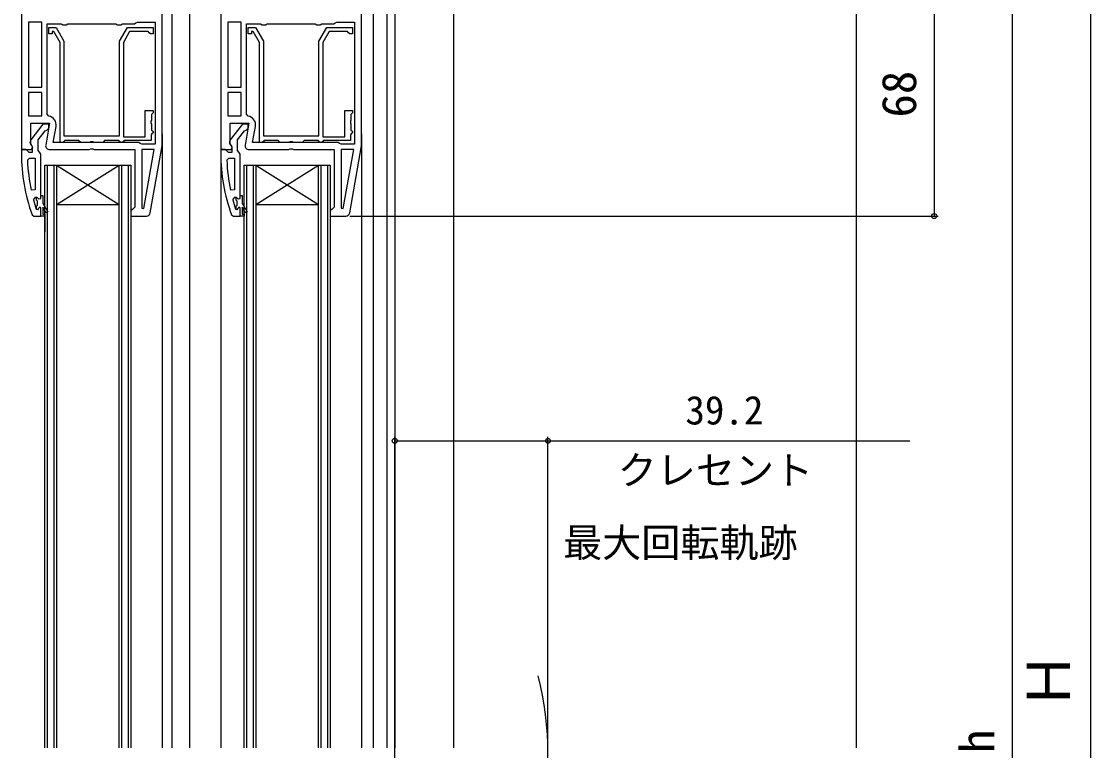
# Model space of a CAD drawing. Units: millimetres, scale not verified. Extents: x -525 to 525, y -783 to 779.
# Drawn here: x -367.6 to -94, y 151 to 337.5 of the extents above; entities that cross this region are included whole.
import ezdxf
from ezdxf.enums import TextEntityAlignment as Align

# ---------------------------------------------------------------- set-up
doc = ezdxf.new("R2010")
doc.units = ezdxf.units.MM
doc.header["$LTSCALE"] = 4
for name, color, linetype in [('0-2_YKK_11', 7, 'Continuous'), ('0-4_YKK_12', 2, 'Continuous'), ('0-7_YKK_D', 6, 'Continuous'), ('0-9_YSS_K', 3, 'Continuous')]:
    doc.layers.add(name, color=color, linetype=linetype)
doc.styles.add('ＭＳ ゴシック', font='')
doc.styles.get('ＭＳ ゴシック').set_extended_font_data('MS Gothic')

msp = doc.modelspace()

# ---------------------------------------------------------------- linework, layer by layer
at = {"layer": '0-2_YKK_11'}
for points in [[(-367.55, 362.671), (-367.55, 304.671), (-364.927, 304.671), (-364.608, 305.247), (-365.15, 306.115), (-365.15, 311.471), (-360.343, 311.471), (-361.335, 305.845)], [(-334.578, 288.498), (-331.55, 305.671), (-331.55, 362.671)], [(-316.55, 362.671), (-316.55, 304.671), (-313.927, 304.671), (-313.608, 305.247), (-314.15, 306.115), (-314.15, 311.471), (-309.343, 311.471), (-310.335, 305.845)], [(-283.578, 288.498), (-280.55, 305.671), (-280.55, 362.671)], [(-360.537, 313.236), (-360.95, 313.728), (-360.95, 336.871), (-357.416, 336.871), (-356.983, 336.621), (-356.117, 336.621), (-355.684, 336.871), (-343.416, 336.871), (-342.983, 336.621), (-342.117, 336.621), (-341.684, 336.871), (-338.65, 336.871), (-338.25, 337.071), (-337.85, 337.271), (-333.35, 337.271)], [(-333.35, 337.271), (-333.35, 306.071), (-336.75, 306.071), (-337.15, 306.271), (-337.55, 306.471), (-359.397, 306.471), (-358.674, 310.572)], [(-309.537, 313.236), (-309.95, 313.728), (-309.95, 336.871), (-306.416, 336.871), (-305.983, 336.621), (-305.117, 336.621), (-304.684, 336.871), (-292.416, 336.871), (-291.983, 336.621), (-291.117, 336.621), (-290.684, 336.871), (-287.65, 336.871), (-287.25, 337.071), (-286.85, 337.271), (-282.35, 337.271)], [(-282.35, 337.271), (-282.35, 306.071), (-285.75, 306.071), (-286.15, 306.271), (-286.55, 306.471), (-308.397, 306.471), (-307.674, 310.572)], [(-357.652, 306.471), (-357.652, 332.103), (-359.251, 334.871), (-359.652, 334.871), (-359.652, 334.271), (-360.552, 334.271), (-360.552, 335.871), (-358.673, 335.871), (-356.652, 332.371), (-356.652, 308.171), (-342.452, 308.171), (-342.452, 332.371), (-340.432, 335.871), (-333.852, 335.871), (-333.852, 334.271), (-334.552, 334.271), (-334.852, 334.571), (-335.152, 334.871), (-339.854, 334.871), (-341.452, 332.103), (-341.452, 307.971), (-335.852, 307.971), (-335.852, 314.671), (-333.852, 314.671), (-333.852, 314.071), (-334.052, 313.871), (-334.252, 313.671), (-334.252, 312.191), (-334.402, 311.931), (-334.402, 311.411), (-334.252, 311.152), (-334.252, 309.671), (-334.052, 309.471), (-333.852, 309.271), (-333.852, 308.971), (-334.152, 308.671), (-334.352, 308.471), (-334.352, 306.971), (-341.252, 306.971), (-341.452, 306.771)], [(-306.652, 306.471), (-306.652, 332.103), (-308.251, 334.871), (-308.652, 334.871), (-308.652, 334.271), (-309.552, 334.271), (-309.552, 335.871), (-307.673, 335.871), (-305.652, 332.371), (-305.652, 308.171), (-291.452, 308.171), (-291.452, 332.371), (-289.432, 335.871), (-282.852, 335.871), (-282.852, 334.271), (-283.552, 334.271), (-283.852, 334.571), (-284.152, 334.871), (-288.854, 334.871), (-290.452, 332.103), (-290.452, 307.971), (-284.852, 307.971), (-284.852, 314.671), (-282.852, 314.671), (-282.852, 314.071), (-283.052, 313.871), (-283.252, 313.671), (-283.252, 312.191), (-283.402, 311.931), (-283.402, 311.411), (-283.252, 311.152), (-283.252, 309.671), (-283.052, 309.471), (-282.852, 309.271), (-282.852, 308.971), (-283.152, 308.671), (-283.352, 308.471), (-283.352, 306.971), (-290.252, 306.971), (-290.452, 306.771)], [(-362.55, 292.972), (-362.55, 303.518), (-362.9, 303.995), (-363.25, 304.472), (-363.25, 307.172), (-361.456, 309.475), (-361.054, 309.672), (-360.55, 310.172), (-360.55, 311.172), (-362.026, 311.172), (-365.137, 307.19)], [(-311.55, 292.972), (-311.55, 303.518), (-311.9, 303.995), (-312.25, 304.472), (-312.25, 307.172), (-310.456, 309.475), (-310.054, 309.672), (-309.55, 310.172), (-309.55, 311.172), (-311.026, 311.172), (-314.137, 307.19)], [(-341.452, 306.771), (-341.752, 306.471), (-342.152, 306.471), (-342.452, 306.771), (-342.652, 306.971), (-346.252, 306.971), (-346.452, 306.771), (-346.752, 306.471), (-349.033, 306.471), (-349.293, 306.621), (-349.812, 306.621), (-350.072, 306.471), (-352.352, 306.471), (-352.652, 306.771), (-352.852, 306.971), (-356.452, 306.971), (-356.652, 306.771), (-356.952, 306.471), (-357.652, 306.471)], [(-290.452, 306.771), (-290.752, 306.471), (-291.152, 306.471), (-291.452, 306.771), (-291.652, 306.971), (-295.252, 306.971), (-295.452, 306.771), (-295.752, 306.471), (-298.033, 306.471), (-298.293, 306.621), (-298.812, 306.621), (-299.072, 306.471), (-301.352, 306.471), (-301.652, 306.771), (-301.852, 306.971), (-305.452, 306.971), (-305.652, 306.771), (-305.952, 306.471), (-306.652, 306.471)], [(-364.95, 305.773), (-364.75, 305.373), (-364.75, 303.972), (-365.55, 303.972), (-366.027, 304.322), (-366.504, 304.672), (-367.55, 304.672), (-367.55, 303.672)], [(-360.35, 304.671), (-350.175, 304.671), (-349.784, 304.859), (-349.316, 304.859), (-348.926, 304.671), (-338.55, 304.671), (-338.55, 289.971), (-339.05, 289.471), (-339.55, 288.971), (-339.55, 287.671), (-335.563, 287.671)], [(-313.95, 305.773), (-313.75, 305.373), (-313.75, 303.972), (-314.55, 303.972), (-315.027, 304.322), (-315.504, 304.672), (-316.55, 304.672), (-316.55, 303.672)], [(-309.35, 304.671), (-299.175, 304.671), (-298.784, 304.859), (-298.316, 304.859), (-297.926, 304.671), (-287.55, 304.671), (-287.55, 289.971), (-288.05, 289.471), (-288.55, 288.971), (-288.55, 287.671), (-284.563, 287.671)], [(-366.004, 301.949), (-365.504, 302.472), (-364.05, 302.472)], [(-364.05, 302.472), (-364.05, 294.401), (-365.039, 294.298)], [(-315.004, 301.949), (-314.504, 302.472), (-313.05, 302.472)], [(-313.05, 302.472), (-313.05, 294.401), (-314.039, 294.298)], [(-364.462, 291.839), (-363.979, 292.472), (-363.624, 292.472), (-363.14, 292.097), (-362.55, 292.172), (-362.55, 292.972)], [(-363.15, 289.572), (-363.45, 289.272), (-363.457, 289.272), (-363.65, 289.342), (-363.65, 290.178), (-363.387, 290.476), (-363.387, 291.468), (-363.65, 291.766), (-363.65, 292.472), (-363.624, 292.472), (-363.14, 292.097), (-362.55, 292.172), (-362.55, 292.972), (-362.05, 292.972), (-362.05, 290.972), (-360.765, 288.747), (-361.198, 288.497), (-362.05, 289.972), (-362.05, 288.172), (-361.55, 288.172), (-361.55, 287.672), (-362.55, 287.672), (-362.55, 289.572)], [(-313.462, 291.839), (-312.979, 292.472), (-312.624, 292.472), (-312.14, 292.097), (-311.55, 292.172), (-311.55, 292.972)], [(-312.15, 289.572), (-312.45, 289.272), (-312.457, 289.272), (-312.65, 289.342), (-312.65, 290.178), (-312.387, 290.476), (-312.387, 291.468), (-312.65, 291.766), (-312.65, 292.472), (-312.624, 292.472), (-312.14, 292.097), (-311.55, 292.172), (-311.55, 292.972), (-311.05, 292.972), (-311.05, 290.972), (-309.765, 288.747), (-310.198, 288.497), (-311.05, 289.972), (-311.05, 288.172), (-310.55, 288.172), (-310.55, 287.672), (-311.55, 287.672), (-311.55, 289.572)], [(-364.798, 288.002), (-364.328, 287.672), (-362.55, 287.672), (-362.55, 289.572)], [(-363.15, 289.572), (-363.45, 289.272), (-363.457, 289.272), (-363.65, 289.342), (-363.742, 289.476)], [(-313.798, 288.002), (-313.328, 287.672), (-311.55, 287.672), (-311.55, 289.572)], [(-312.15, 289.572), (-312.45, 289.272), (-312.457, 289.272), (-312.65, 289.342), (-312.742, 289.476)]]:
    msp.add_lwpolyline(points, dxfattribs=at)
for points in [[(-362.35, 320.671), (-362.35, 337.271), (-365.75, 337.271), (-365.75, 320.671)], [(-311.35, 320.671), (-311.35, 337.271), (-314.75, 337.271), (-314.75, 320.671)], [(-362.35, 313.271), (-362.35, 319.271), (-365.75, 319.271), (-365.75, 313.271)], [(-311.35, 313.271), (-311.35, 319.271), (-314.75, 319.271), (-314.75, 313.271)], [(-336.202, 289.652), (-333.554, 304.671), (-336.75, 304.671), (-336.75, 289.7)], [(-285.202, 289.652), (-282.554, 304.671), (-285.75, 304.671), (-285.75, 289.7)]]:
    msp.add_lwpolyline(points, close=True, dxfattribs=at)
for centre, radius, start, end in [((-360.939, 310.971), 2.3, 349.99998, 79.95029), ((-309.939, 310.971), 2.3, 349.99998, 79.95029), ((-364.35, 306.573), 1, 141.91327, 233.1301), ((-313.35, 306.573), 1, 141.91327, 233.1301), ((-321.55, 303.672), 46, 180, 199.91705), ((-360.35, 305.671), 1, 170.00002, 270), ((-270.55, 303.672), 46, 180, 199.91705), ((-309.35, 305.671), 1, 170.00002, 270), ((-318.637, 304.035), 47.413, 182.52155, 191.85079), ((-267.637, 304.035), 47.413, 182.52155, 191.85079), ((-321.549, 303.622), 44.5, 195.35294, 198.53383), ((-270.549, 303.622), 44.5, 195.35294, 198.53383), ((-362.85, 289.572), 0.3, 359.99999, 180.00001), ((-362.85, 289.572), 0.3, 359.99999, 180.00001), ((-335.563, 288.671), 1, 270.00004, 350.00002), ((-311.85, 289.572), 0.3, 359.99999, 180.00001), ((-311.85, 289.572), 0.3, 359.99999, 180.00001), ((-284.563, 288.671), 1, 270.00004, 350.00002)]:
    msp.add_arc(centre, radius, start, end, dxfattribs=at)
at = {"layer": '0-4_YKK_12'}
for p, q in [((-257.05, 365.171), (-257.05, 151.671)), ((-329.05, 363.671), (-329.05, 151.671)), ((-324.55, 363.671), (-324.55, 151.671)), ((-277.55, 358.171), (-277.55, 151.671)), ((-274.05, 356.171), (-274.05, 151.671)), ((-272.05, 356.171), (-272.05, 151.671)), ((-331.55, 308.697), (-331.55, 151.671)), ((-316.55, 308.171), (-316.554, 151.671)), ((-280.553, 308.74), (-280.555, 151.671)), ((-360.85, 151.671), (-360.85, 300.671)), ((-359.25, 300.671), (-359.25, 151.671)), ((-358.55, 300.671), (-342.55, 300.671)), ((-358.55, 290.671), (-342.55, 300.671)), ((-358.55, 300.671), (-342.55, 290.671)), ((-341.85, 151.671), (-341.85, 300.671)), ((-340.25, 300.671), (-340.25, 151.671)), ((-309.85, 151.671), (-309.85, 300.671)), ((-308.25, 300.671), (-308.25, 151.671)), ((-307.55, 300.671), (-291.55, 300.671)), ((-307.55, 290.671), (-291.55, 300.671)), ((-307.55, 300.671), (-291.55, 290.671)), ((-290.85, 151.671), (-290.85, 300.671)), ((-289.25, 300.671), (-289.25, 151.671)), ((-358.55, 290.671), (-342.55, 290.671)), ((-307.55, 290.671), (-291.55, 290.671)), ((-361.55, 287.922), (-361.55, 283.64)), ((-339.55, 288.571), (-339.55, 280.919))]:
    msp.add_line(p, q, dxfattribs=at)
for points in [[(-361.55, 151.671), (-361.55, 300.671), (-358.55, 300.671), (-358.55, 151.671)], [(-342.55, 151.671), (-342.55, 300.671), (-339.55, 300.671), (-339.55, 151.671)], [(-310.55, 151.671), (-310.55, 300.671), (-307.55, 300.671), (-307.55, 151.671)], [(-291.55, 151.671), (-291.55, 300.671), (-288.55, 300.671), (-288.55, 151.671)]]:
    msp.add_lwpolyline(points, dxfattribs=at)
msp.add_arc((-312.85, 150.171), 80, 345.61765, 14.38235, dxfattribs=at)
at = {"layer": '0-7_YKK_D'}
for p, q in [((-94.05, 384.171), (-94.05, -44.829)), ((-134.05, 355.671), (-134.05, 287.671)), ((-114.05, -44.829), (-114.05, 354.171)), ((-283.563, 287.671), (-133.05, 287.671)), ((-272.05, 109.671), (-272.05, 231.171)), ((-232.85, 151.171), (-232.85, 231.171))]:
    msp.add_line(p, q, dxfattribs=at)
msp.add_lwpolyline([(-272.05, 230.171), (-232.85, 230.171), (-140.334, 230.171)], dxfattribs=at)
for centre in [(-134.05, 287.671), (-272.05, 230.171), (-232.85, 230.171)]:
    msp.add_circle(centre, 0.637, dxfattribs=at)
at = {"layer": '0-9_YSS_K'}
msp.add_lwpolyline([(-157.05, 384.671), (-154.05, 384.671), (-154.05, 151.671)], dxfattribs=at)

# ---------------------------------------------------------------- texts
at = {"layer": '0-7_YKK_D', "style": 'ＭＳ ゴシック'}
for s, height, p in [('68', 8.798, (-136.05, 312.876)), ('Ｈ', 11, (-96.05, 161.319)), ('h', 8.798, (-116.05, 150.308))]:
    msp.add_text(s, height=height, rotation=90, dxfattribs=at).set_placement(p, align=Align.BOTTOM_LEFT)
for s, p in [('39.2', (-197.703, 232.171)), ('クレセント', (-215.033, 216.808)), ('最大回転軌跡', (-228.982, 198.266))]:
    msp.add_text(s, height=7.331, dxfattribs=at).set_placement(p, align=Align.BOTTOM_LEFT)

doc.saveas('drawing.dxf')
